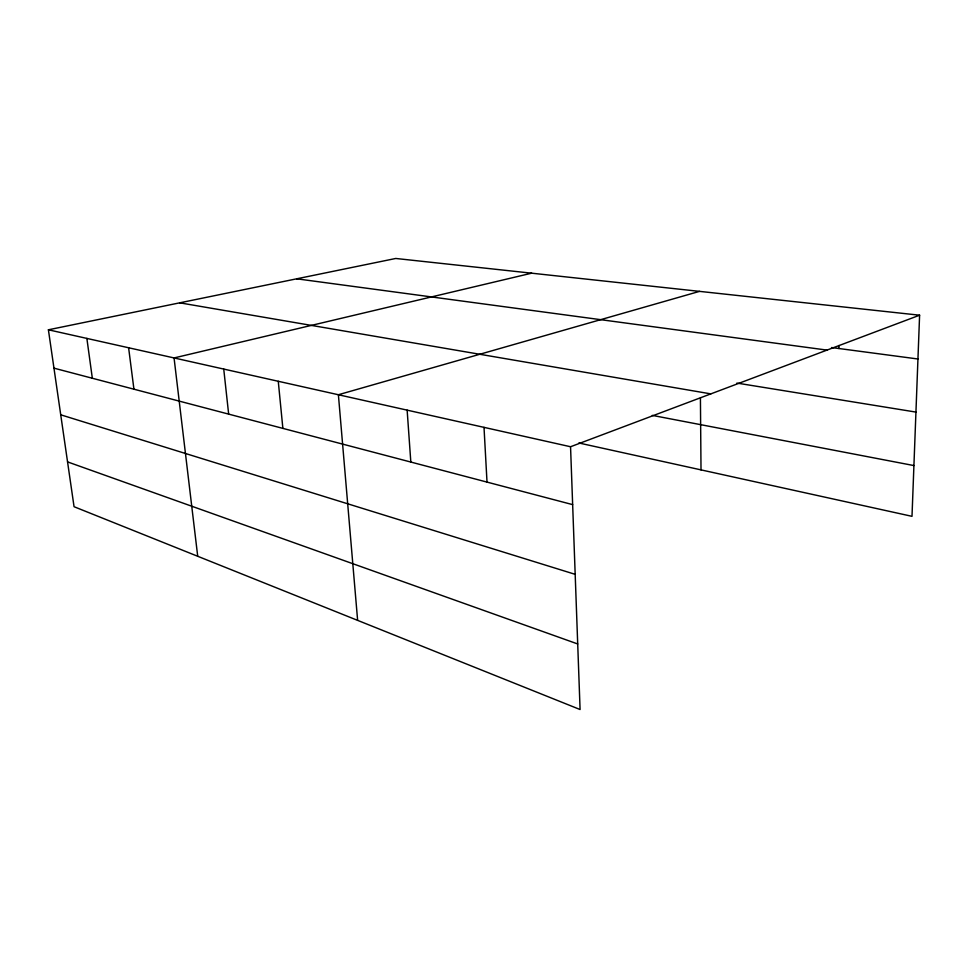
<?xml version="1.0" encoding="UTF-8"?>
<svg xmlns="http://www.w3.org/2000/svg" width="968" height="968" viewBox="0 0 968 968"><rect width="100%" height="100%" fill="white"/><g stroke="black" fill="none" stroke-linecap="round" stroke-linejoin="round"><path stroke-width="1.45" d="M838.905 348.516L838.978 345.516M919.6 315.205L570.551 446.744L580.086 709.532L74.052 506.712L48.4 329.798L395.755 258.468L919.6 315.205L912.001 516.331L578.84 442.981M699.537 291.368L338.389 394.738L357.628 620.367M531.65 273.182L174.058 357.942L197.714 556.285M831.512 347.536L917.942 358.995M296.692 278.808L827.011 350.101M736.89 383.074L915.946 412.09M179.733 302.827L710.827 393.879M652.275 415.381L913.925 465.572M48.4 329.798L570.551 446.744M53.966 368.155L572.657 504.63M60.718 414.8L575.186 574.339M67.554 461.893L577.702 643.962M86.866 338.413L92.335 378.258M128.611 347.766L133.935 389.196M223.741 369.062L228.654 414.123M278.264 381.283L282.874 428.388M407.141 410.142L410.819 462.051M484.012 427.36L487.013 482.1M700.421 397.933L701.014 469.879"/></g></svg>
